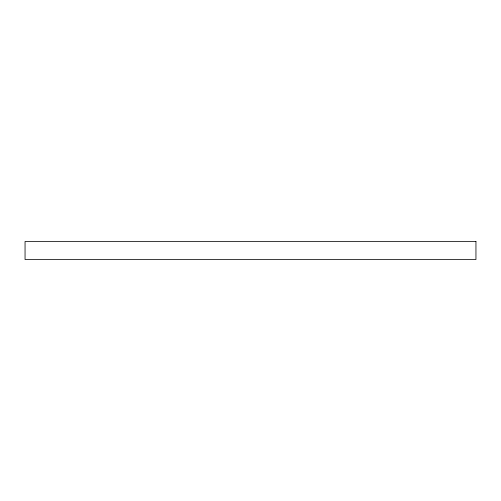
<?xml version="1.0" encoding="UTF-8"?>
<svg xmlns="http://www.w3.org/2000/svg" width="501" height="501" viewBox="0 0 501 501"><rect width="100%" height="100%" fill="white"/><g stroke="black" fill="none" stroke-linecap="round" stroke-linejoin="round"><path stroke-width="0.75" d="M475.95 241.482L25.05 241.482L25.05 259.518L475.95 259.518L475.95 241.482"/></g></svg>
